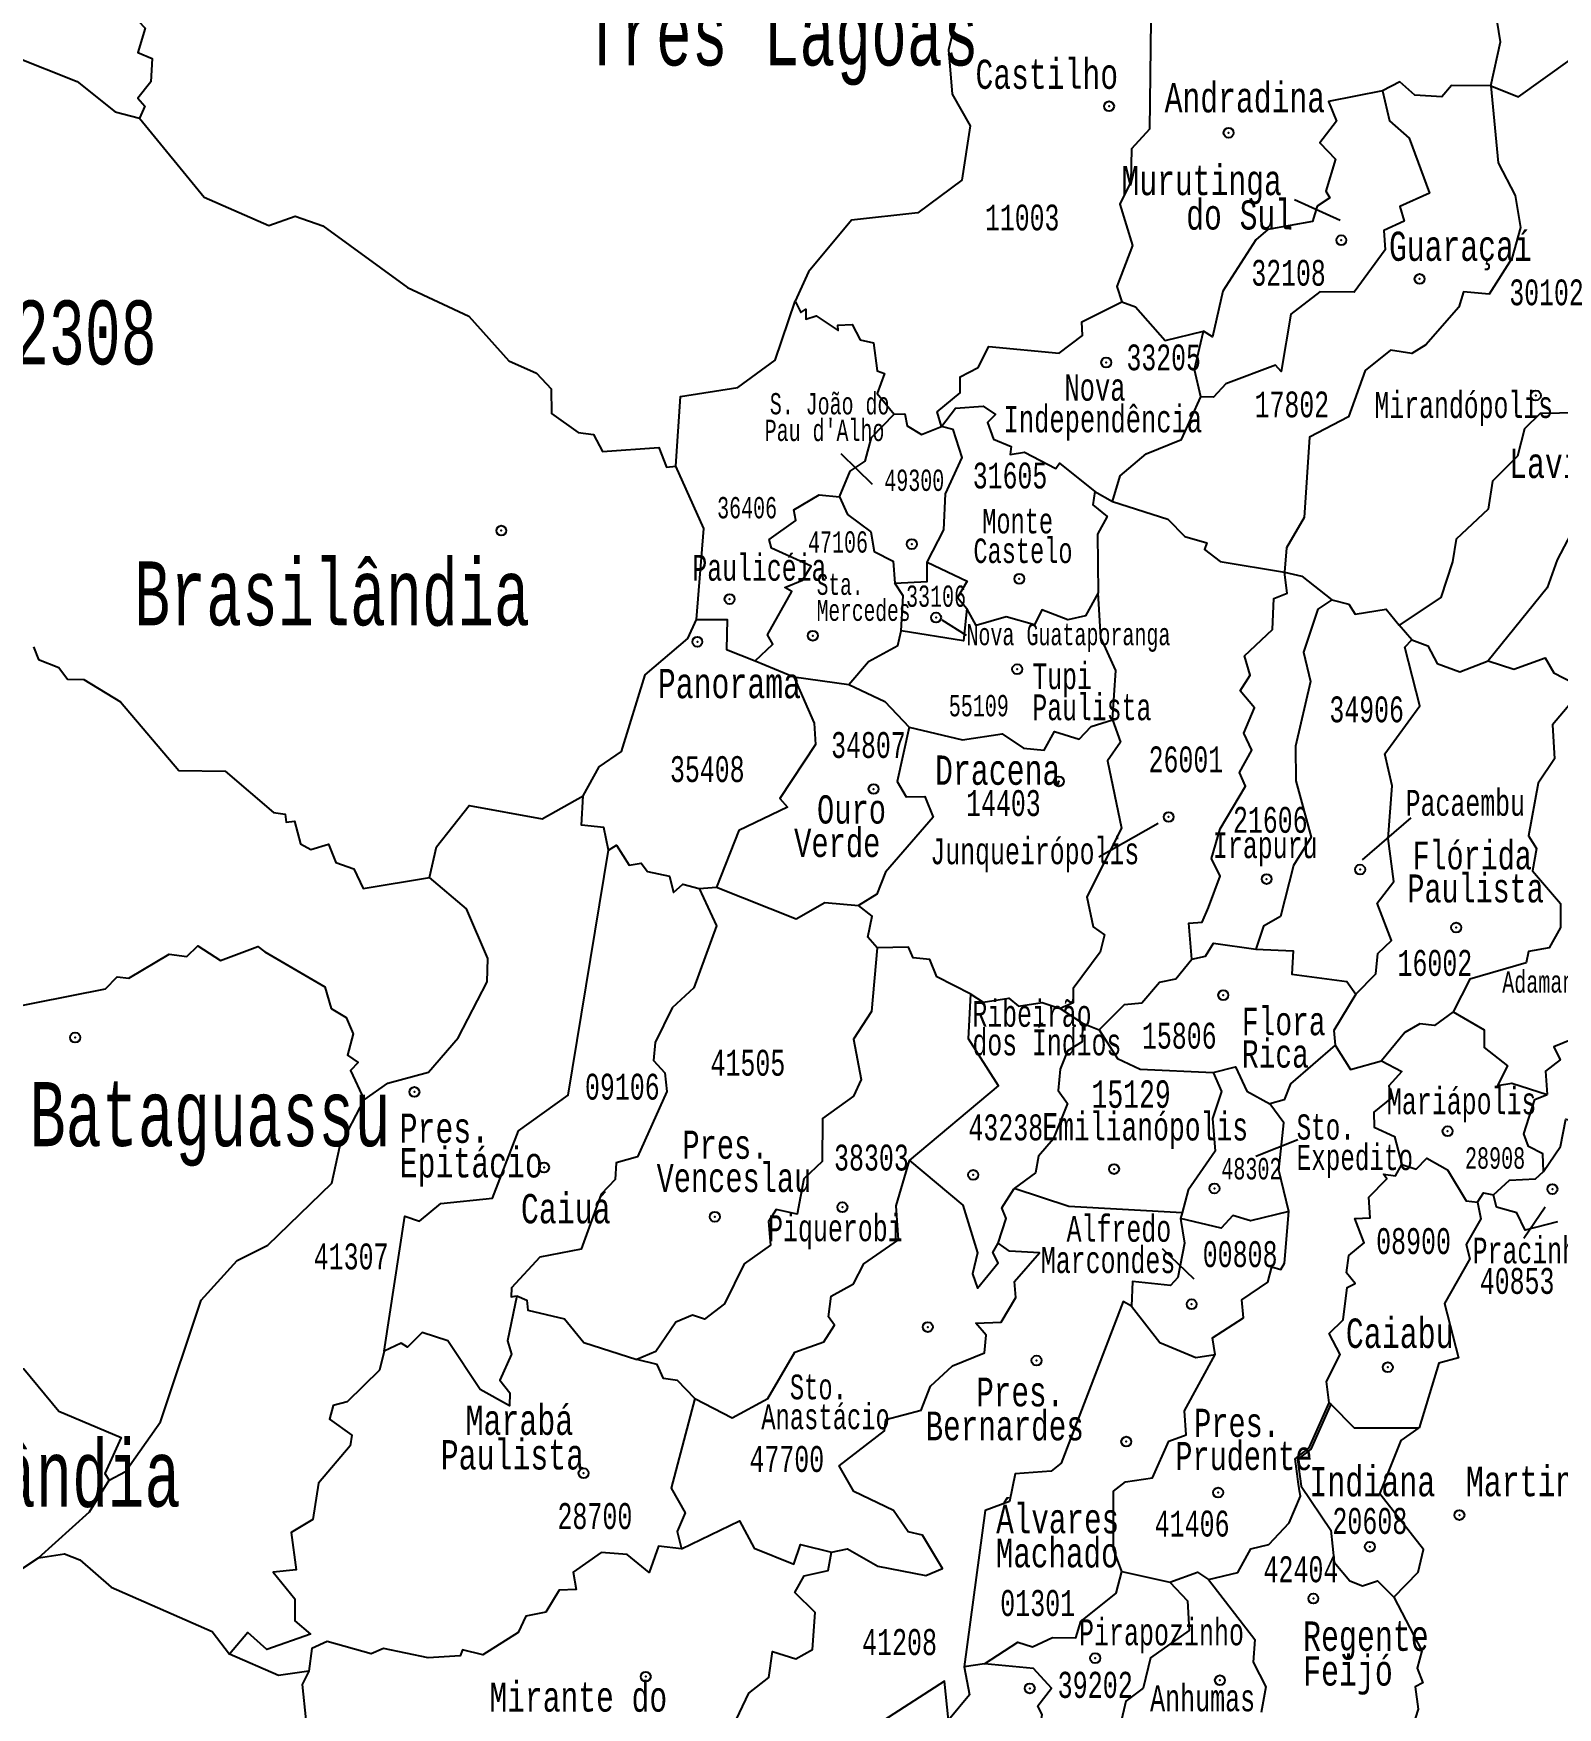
# Model space of a CAD drawing. Header units: millimetres. Extents: x 9851 to 10267, y 23387 to 23778.
# Drawn here: x 10066.15 to 10079.93, y 23501.6 to 23516.73 of the extents above; entities that cross this region are included whole.
import ezdxf
from ezdxf.enums import TextEntityAlignment as Align

# ---------------------------------------------------------------- set-up
doc = ezdxf.new("R2010")
doc.units = ezdxf.units.MM
doc.layers.add('3', color=7, linetype='Continuous')
doc.styles.add('MONOTXT', font='MONOTXT', dxfattribs={"height": 0.2})

# ---------------------------------------------------------------- blocks, each defined once
blk = doc.blocks.new('SEDE')
at = {"layer": '3', "color": 7, "linetype": 'Continuous'}
blk.add_circle((0, 0), 0.00451, dxfattribs=at)

msp = doc.modelspace()

# ---------------------------------------------------------------- linework, layer by layer
at = {"color": 7, "linetype": 'Continuous'}
for p, q in [((10077.554, 23515.23), (10077.967, 23515.042)), ((10073.453, 23512.932), (10073.737, 23512.656)), ((10075.75, 23512.589), (10075.907, 23512.499)), ((10074.588, 23511.288), (10074.367, 23511.424)), ((10078.615, 23511.249), (10078.501, 23511.38)), ((10072.677, 23511.059), (10073.027, 23510.914)), ((10073.027, 23510.914), (10073.525, 23510.845)), ((10078.604, 23509.638), (10078.165, 23509.259)), ((10075.785, 23509.285), (10076.32, 23509.59)), ((10072.172, 23509.001), (10072.329, 23509.011)), ((10075.435, 23507.916), (10075.636, 23507.781)), ((10075.636, 23507.781), (10075.789, 23507.722)), ((10077.583, 23506.727), (10077.205, 23506.577)), ((10076.537, 23506.067), (10076.524, 23506.015)), ((10079.821, 23506.118), (10079.628, 23505.834)), ((10076.646, 23505.468), (10076.36, 23505.743)), ((10077.868, 23504.35), (10077.882, 23504.337)), ((10075.993, 23502.824), (10076.427, 23502.728)), ((10074.752, 23501.99), (10074.566, 23501.962))]:
    msp.add_line(p, q, dxfattribs=at)
for points in [[(10062.577, 23519.377), (10062.668, 23519.404), (10062.825, 23519.239), (10063.172, 23519.055), (10063.428, 23518.708), (10063.417, 23518.621), (10063.581, 23518.578), (10063.672, 23518.41), (10063.883, 23518.333), (10064.095, 23518.056), (10064.748, 23517.655), (10064.738, 23517.568), (10065.391, 23516.898), (10065.67, 23516.807), (10065.972, 23516.525), (10066.548, 23516.295), (10066.891, 23516.021), (10067.113, 23515.965)], [(10066.114, 23518.726), (10066.333, 23518.108), (10066.488, 23517.947), (10066.674, 23517.459), (10066.651, 23517.341), (10066.923, 23517.201), (10067.011, 23517.014), (10066.975, 23516.974), (10067.162, 23516.777), (10067.097, 23516.556), (10067.225, 23516.504), (10067.213, 23516.291), (10067.096, 23516.144), (10067.16, 23516.073), (10067.113, 23515.965)], [(10074.982, 23518.545), (10074.718, 23518.168), (10074.414, 23517.309), (10074.533, 23517.028), (10074.427, 23516.581), (10074.46, 23516.182), (10074.622, 23515.896), (10074.547, 23515.402), (10074.149, 23515.107), (10073.55, 23515.041), (10073.16, 23514.575), (10073.038, 23514.309)], [(10079.329, 23516.255), (10079.415, 23516.653), (10079.338, 23517.143), (10079.24, 23517.193), (10079.082, 23517.57), (10078.887, 23517.725), (10078.773, 23517.926), (10078.762, 23518.259), (10078.406, 23518.313), (10077.597, 23518.036)], [(10076.57, 23517.966), (10076.52, 23517.666), (10076.37, 23517.492), (10076.334, 23517.205), (10076.257, 23517.101), (10076.243, 23515.864), (10076.081, 23515.686), (10076.074, 23515.387), (10075.975, 23515.186), (10076.089, 23514.812), (10075.946, 23514.442), (10075.992, 23514.302)], [(10079.329, 23516.255), (10079.58, 23516.158), (10080.045, 23516.491), (10081.433, 23515.803), (10081.64, 23515.829), (10081.76, 23515.703)], [(10079.329, 23516.255), (10078.972, 23516.26), (10078.885, 23516.157), (10078.643, 23516.171), (10078.506, 23516.293), (10078.348, 23516.211)], [(10078.348, 23516.211), (10078.413, 23515.941), (10078.59, 23515.784), (10078.775, 23515.286), (10078.505, 23515.165), (10078.546, 23515.033), (10078.361, 23514.949), (10078.373, 23514.774), (10078.093, 23514.39), (10077.783, 23514.395), (10077.522, 23514.192), (10077.434, 23513.673), (10077.382, 23513.73), (10076.934, 23513.562), (10076.822, 23513.441), (10076.708, 23513.443)], [(10078.348, 23516.211), (10077.86, 23516.114), (10077.932, 23515.938), (10077.783, 23515.741), (10077.925, 23515.594), (10077.836, 23515.304), (10077.874, 23515.244), (10077.758, 23515.167), (10077.716, 23515.031), (10077.313, 23514.958), (10077.203, 23514.865), (10076.907, 23514.4), (10076.813, 23513.986), (10076.73, 23514.038)], [(10079.329, 23516.255), (10079.394, 23515.56), (10079.55, 23515.266), (10079.596, 23514.974), (10079.519, 23514.696), (10079.315, 23514.372), (10079.081, 23514.394), (10079.04, 23514.255), (10078.74, 23513.914), (10078.615, 23513.837), (10078.422, 23513.866), (10078.192, 23513.684), (10078.042, 23513.265), (10077.69, 23513.081), (10077.642, 23512.355), (10077.482, 23512.079), (10077.464, 23511.86)], [(10067.113, 23515.965), (10067.695, 23515.251), (10068.28, 23514.992), (10068.519, 23515.079), (10068.77, 23514.989), (10069.534, 23514.432), (10070.09, 23514.173), (10070.45, 23513.77), (10070.701, 23513.659), (10070.833, 23513.517), (10070.837, 23513.295), (10071.078, 23513.121), (10071.215, 23513.105), (10071.299, 23512.951), (10071.808, 23512.987), (10071.875, 23512.81), (10071.96, 23512.818)], [(10081.76, 23515.703), (10081.252, 23515.037), (10080.648, 23514.603), (10080.548, 23514.407), (10080.301, 23514.215), (10080.219, 23514.09), (10080.324, 23513.807), (10080.217, 23513.363), (10080.125, 23513.301), (10079.776, 23513.293), (10079.633, 23513.156), (10079.569, 23512.908), (10079.344, 23512.682), (10079.306, 23512.43), (10079.014, 23512.157), (10078.982, 23511.954), (10078.877, 23511.631), (10078.501, 23511.38)], [(10082.239, 23515.448), (10081.985, 23515.323), (10082.005, 23515.036), (10081.905, 23514.806), (10081.785, 23514.71), (10081.784, 23514.549), (10081.559, 23514.254), (10081.56, 23513.911), (10081.375, 23513.522), (10081.233, 23513.469), (10081.29, 23513.333), (10081.26, 23513.1), (10080.952, 23512.858), (10080.709, 23512.877), (10080.357, 23512.556), (10080.21, 23512.505), (10079.929, 23511.972), (10079.838, 23511.718), (10079.305, 23511.059)], [(10071.96, 23512.818), (10072.003, 23513.449), (10072.521, 23513.528), (10072.86, 23513.776), (10073.038, 23514.309)], [(10073.038, 23514.309), (10073.091, 23514.206), (10073.137, 23514.236), (10073.137, 23514.148), (10073.228, 23514.178), (10073.429, 23514.044), (10073.426, 23514.093), (10073.554, 23514.097), (10073.627, 23513.959), (10073.747, 23513.932), (10073.78, 23513.681), (10073.848, 23513.654), (10073.782, 23513.476), (10073.933, 23513.289)], [(10074.361, 23513.175), (10074.323, 23513.308), (10074.53, 23513.482), (10074.532, 23513.625), (10074.693, 23513.709), (10074.79, 23513.9), (10075.425, 23513.839), (10075.638, 23513.999), (10075.63, 23514.123), (10075.992, 23514.302)], [(10075.992, 23514.302), (10076.115, 23514.257), (10076.385, 23513.953), (10076.73, 23514.038)], [(10076.708, 23513.443), (10076.65, 23513.691), (10076.73, 23514.038)], [(10075.907, 23512.499), (10075.979, 23512.73), (10076.213, 23512.93), (10076.532, 23513.059), (10076.708, 23513.443)], [(10073.44, 23512.54), (10073.538, 23512.773), (10073.673, 23512.864), (10073.729, 23513.076), (10073.933, 23513.289)], [(10073.933, 23513.289), (10074.032, 23513.291), (10074.051, 23513.183), (10074.181, 23513.104), (10074.361, 23513.175)], [(10074.361, 23513.175), (10074.488, 23513.343), (10074.739, 23513.359), (10074.851, 23513.284), (10074.777, 23513.212), (10074.833, 23513.063), (10074.992, 23512.995), (10074.984, 23512.924), (10075.112, 23512.945), (10075.397, 23512.797), (10075.428, 23512.846), (10075.75, 23512.589)], [(10074.233, 23511.951), (10074.384, 23512.242), (10074.4, 23512.568), (10074.55, 23512.897), (10074.468, 23513.15), (10074.361, 23513.175)], [(10072.146, 23511.43), (10072.214, 23512.253), (10071.96, 23512.818)], [(10072.677, 23511.059), (10072.837, 23511.209), (10072.789, 23511.293), (10073.008, 23511.686), (10072.947, 23511.721), (10073.105, 23511.787), (10073.184, 23511.915), (10072.825, 23512.075), (10072.805, 23512.155), (10073.045, 23512.326), (10073.027, 23512.423), (10073.257, 23512.558), (10073.44, 23512.54)], [(10073.44, 23512.54), (10073.512, 23512.38), (10073.722, 23512.224), (10073.755, 23512.045), (10073.925, 23511.96), (10073.94, 23511.76)], [(10075.75, 23512.589), (10075.73, 23512.467), (10075.861, 23512.363), (10075.774, 23512.203), (10075.78, 23511.673)], [(10075.907, 23512.499), (10076.409, 23512.338), (10076.561, 23512.181), (10076.761, 23512.125), (10076.739, 23512.065), (10076.883, 23511.955), (10077.464, 23511.86)], [(10073.94, 23511.76), (10074.233, 23511.775), (10074.233, 23511.951)], [(10074.233, 23511.951), (10074.593, 23511.779), (10074.507, 23511.629), (10074.592, 23511.532)], [(10073.997, 23511.329), (10074.017, 23511.646), (10073.94, 23511.76)], [(10076.625, 23508.362), (10076.597, 23508.685), (10076.718, 23508.696), (10076.775, 23508.827), (10076.883, 23509.111), (10076.802, 23509.272), (10076.881, 23509.539), (10077.112, 23509.924), (10077.057, 23510.047), (10077.167, 23510.25), (10077.096, 23510.404), (10077.191, 23510.632), (10077.062, 23510.786), (10077.154, 23510.929), (10077.101, 23511.102), (10077.355, 23511.34), (10077.366, 23511.621), (10077.488, 23511.669), (10077.464, 23511.86)], [(10077.464, 23511.86), (10077.62, 23511.824), (10077.891, 23511.609)], [(10075.78, 23511.673), (10075.663, 23511.464), (10075.503, 23511.429), (10075.27, 23511.52), (10075.204, 23511.384), (10074.948, 23511.455), (10074.675, 23511.377), (10074.592, 23511.532)], [(10075.907, 23510.523), (10075.937, 23510.97), (10075.804, 23511.269), (10075.78, 23511.673)], [(10077.891, 23511.609), (10077.766, 23511.525), (10077.635, 23511.137), (10077.697, 23510.871), (10077.563, 23510.286), (10077.566, 23509.972), (10077.703, 23509.465), (10077.544, 23509.207), (10077.426, 23508.746), (10077.273, 23508.659), (10077.204, 23508.452)], [(10077.891, 23511.609), (10078.045, 23511.57), (10078.101, 23511.481), (10078.382, 23511.524), (10078.501, 23511.38)], [(10074.592, 23511.532), (10074.562, 23511.239), (10073.997, 23511.329)], [(10071.122, 23509.836), (10071.266, 23510.099), (10071.47, 23510.239), (10071.682, 23510.932), (10072.069, 23511.261), (10072.146, 23511.43)], [(10072.146, 23511.43), (10072.426, 23511.431), (10072.42, 23511.16), (10072.677, 23511.059)], [(10073.525, 23510.845), (10073.702, 23511.052), (10073.967, 23511.196), (10073.997, 23511.329)], [(10066.153, 23511.183), (10066.2, 23511.069), (10066.382, 23510.999), (10066.462, 23510.891), (10066.61, 23510.89), (10066.94, 23510.688), (10067.466, 23510.065), (10067.887, 23510.059), (10068.324, 23509.686), (10068.43, 23509.673), (10068.438, 23509.6), (10068.514, 23509.608), (10068.566, 23509.404), (10068.662, 23509.351), (10068.822, 23509.4), (10068.887, 23509.235), (10069.05, 23509.177), (10069.135, 23508.999), (10069.735, 23509.099)], [(10078.107, 23508.045), (10078.288, 23508.229), (10078.307, 23508.413), (10078.432, 23508.529), (10078.3, 23508.866), (10078.453, 23509.063), (10078.399, 23509.453), (10078.437, 23509.929), (10078.37, 23510.218), (10078.686, 23510.651), (10078.552, 23511.18), (10078.615, 23511.249)], [(10078.615, 23511.249), (10078.76, 23511.192), (10078.844, 23511.034), (10079.048, 23510.958), (10079.305, 23511.059)], [(10079.305, 23511.059), (10079.537, 23510.981), (10079.82, 23511.086), (10079.899, 23510.949), (10080.165, 23510.811)], [(10073.027, 23510.914), (10073.212, 23510.494), (10073.222, 23510.301), (10072.9, 23509.814), (10072.97, 23509.734), (10072.529, 23509.525), (10072.329, 23509.011)], [(10073.525, 23510.845), (10073.851, 23510.691), (10074.07, 23510.458)], [(10080.165, 23510.811), (10079.885, 23510.478), (10079.905, 23510.172), (10079.757, 23509.953), (10079.67, 23509.475), (10079.741, 23509.361), (10079.706, 23509.16), (10079.959, 23508.864), (10079.958, 23508.647), (10079.855, 23508.464), (10079.67, 23508.429), (10079.649, 23508.326), (10079.139, 23508.179), (10078.988, 23507.884)], [(10074.07, 23510.458), (10073.962, 23509.967), (10074.043, 23509.828), (10074.213, 23509.832), (10074.286, 23509.645), (10073.855, 23509.148), (10073.778, 23508.947), (10073.613, 23508.846)], [(10074.07, 23510.458), (10074.552, 23510.343), (10074.912, 23510.397), (10075.105, 23510.268), (10075.29, 23510.251), (10075.384, 23510.42), (10075.607, 23510.351), (10075.715, 23510.464), (10075.907, 23510.523)], [(10075.907, 23510.523), (10075.982, 23510.323), (10075.864, 23510.155), (10075.99, 23509.546), (10075.675, 23508.924), (10075.735, 23508.654), (10075.836, 23508.581), (10075.798, 23508.424), (10075.554, 23508.095), (10075.554, 23507.966), (10075.435, 23507.916)], [(10080.83, 23510.425), (10081.038, 23510.165), (10081.098, 23509.962), (10081.098, 23509.401), (10081.004, 23509.302), (10081.037, 23509.108), (10080.97, 23508.888), (10080.716, 23508.685), (10080.624, 23508.443), (10080.396, 23508.26), (10080.371, 23507.762), (10079.897, 23507.568), (10079.954, 23507.45), (10079.823, 23507.347), (10079.839, 23507.138)], [(10069.735, 23509.099), (10069.797, 23509.376), (10070.092, 23509.751), (10070.753, 23509.63), (10071.122, 23509.836)], [(10071.353, 23509.346), (10071.309, 23509.551), (10071.107, 23509.573), (10071.122, 23509.836)], [(10069.325, 23504.818), (10069.511, 23506.036), (10069.642, 23505.991), (10069.835, 23506.151), (10070.303, 23506.201), (10070.537, 23506.809), (10070.987, 23507.132), (10071.353, 23509.346)], [(10071.353, 23509.346), (10071.423, 23509.39), (10071.538, 23509.209), (10071.647, 23509.23), (10071.705, 23509.154), (10071.902, 23509.111), (10071.939, 23508.962), (10072.025, 23509.038), (10072.172, 23509.001)], [(10069.144, 23507.089), (10069.357, 23507.24), (10069.725, 23507.339), (10069.993, 23507.649), (10070.256, 23508.156), (10070.262, 23508.366), (10070.068, 23508.816), (10069.735, 23509.099)], [(10072.172, 23509.001), (10072.327, 23508.663), (10072.123, 23508.1), (10071.927, 23507.921), (10071.774, 23507.608), (10071.758, 23507.445), (10071.86, 23507.333), (10071.879, 23507.164), (10071.613, 23506.575), (10071.42, 23506.518), (10071.412, 23506.37), (10071.287, 23506.236), (10071.106, 23505.739), (10070.73, 23505.666), (10070.476, 23505.389), (10070.472, 23505.307), (10070.524, 23505.316)], [(10072.329, 23509.011), (10073.048, 23508.726), (10073.308, 23508.874), (10073.613, 23508.846)], [(10073.782, 23508.462), (10073.697, 23508.56), (10073.736, 23508.749), (10073.613, 23508.846)], [(10065.842, 23507.903), (10066.803, 23508.092), (10066.91, 23508.2), (10067.015, 23508.189), (10067.381, 23508.407), (10067.54, 23508.386), (10067.638, 23508.481), (10067.845, 23508.349), (10068.181, 23508.474), (10068.246, 23508.426), (10068.788, 23508.112), (10068.846, 23507.916), (10068.979, 23507.832), (10069.043, 23507.685), (10068.993, 23507.492), (10069.09, 23507.425), (10069.02, 23507.355), (10069.144, 23507.089)], [(10073.782, 23508.462), (10073.731, 23507.888), (10073.567, 23507.637), (10073.637, 23507.272), (10073.567, 23507.123), (10073.287, 23506.92), (10073.284, 23506.531), (10073.118, 23506.376), (10073.057, 23506.054), (10072.868, 23506.096), (10072.797, 23505.989), (10072.815, 23505.776), (10072.578, 23505.607), (10072.402, 23505.245), (10072.221, 23505.105), (10072.111, 23505.141), (10071.961, 23505.08), (10071.78, 23504.814), (10071.608, 23504.74)], [(10074.627, 23508.044), (10074.321, 23508.202), (10074.257, 23508.357), (10074.105, 23508.373), (10074.065, 23508.47), (10073.782, 23508.462)], [(10076.625, 23508.362), (10076.749, 23508.387), (10076.82, 23508.504), (10077.204, 23508.452)], [(10077.204, 23508.452), (10077.542, 23508.436), (10077.53, 23508.224), (10078.028, 23508.159), (10078.107, 23508.045)], [(10075.789, 23507.722), (10076.017, 23507.952), (10076.172, 23507.967), (10076.332, 23508.153), (10076.482, 23508.184), (10076.625, 23508.362)], [(10074.073, 23506.539), (10074.878, 23507.214), (10074.607, 23507.64), (10074.627, 23508.044)], [(10074.627, 23508.044), (10074.738, 23507.973), (10074.97, 23508.008), (10075.059, 23507.936), (10075.273, 23507.97), (10075.435, 23507.916)], [(10078.107, 23508.045), (10077.908, 23507.716), (10077.922, 23507.582)], [(10078.988, 23507.884), (10078.82, 23507.761), (10078.687, 23507.776), (10078.552, 23507.698), (10078.341, 23507.441)], [(10078.988, 23507.884), (10079.268, 23507.721), (10079.268, 23507.561), (10079.48, 23507.396), (10079.388, 23507.218), (10079.519, 23507.24), (10079.839, 23507.138)], [(10075.636, 23507.781), (10075.634, 23507.612), (10075.502, 23507.533), (10075.436, 23507.367), (10075.417, 23507.172), (10075.502, 23507.057), (10075.371, 23506.733), (10075.238, 23506.581), (10075.211, 23506.429), (10075.019, 23506.287)], [(10075.789, 23507.722), (10075.955, 23507.462), (10076.157, 23507.365), (10076.817, 23507.336)], [(10077.922, 23507.582), (10077.518, 23507.234), (10077.461, 23507.089), (10077.332, 23507.052)], [(10077.922, 23507.582), (10078.06, 23507.364), (10078.341, 23507.441)], [(10076.817, 23507.336), (10077.019, 23507.386), (10077.123, 23507.166), (10077.332, 23507.052)], [(10078.341, 23507.441), (10078.523, 23507.346), (10078.408, 23507.215), (10078.43, 23507.107), (10078.271, 23506.976), (10078.274, 23506.842), (10078.458, 23506.758), (10078.523, 23506.503)], [(10076.817, 23507.336), (10076.894, 23507.164), (10076.813, 23506.921), (10076.837, 23506.626), (10076.591, 23506.273), (10076.537, 23506.067)], [(10066.838, 23503.65), (10066.985, 23503.73), (10067.303, 23504.177), (10067.669, 23505.278), (10067.995, 23505.636), (10068.273, 23505.774), (10068.852, 23506.336), (10068.922, 23506.667), (10069.144, 23507.089)], [(10077.503, 23506.079), (10077.412, 23506.454), (10077.458, 23506.882), (10077.332, 23507.052)], [(10079.804, 23506.442), (10079.8, 23506.602), (10079.668, 23506.668), (10079.628, 23506.783), (10079.727, 23507.092), (10079.839, 23507.138)], [(10079.804, 23506.442), (10079.957, 23506.667), (10080.006, 23506.915), (10080.673, 23506.764)], [(10059.996, 23506.427), (10060.453, 23506.243), (10061.212, 23506.181), (10062.039, 23505.992), (10064.437, 23506.477), (10064.677, 23505.629), (10065.287, 23505.13), (10065.427, 23505.094), (10065.761, 23504.735), (10066.065, 23504.658), (10066.383, 23504.275), (10066.945, 23504.036), (10066.797, 23503.71), (10066.838, 23503.65)], [(10072.133, 23504.389), (10072.469, 23504.213), (10072.793, 23504.389), (10073.036, 23504.807), (10073.299, 23504.9), (10073.395, 23505.053), (10073.34, 23505.128), (10073.365, 23505.314), (10073.566, 23505.424), (10073.66, 23505.607), (10073.975, 23505.823), (10073.953, 23506.13), (10074.073, 23506.539)], [(10074.073, 23506.539), (10074.555, 23506.137), (10074.687, 23505.705), (10074.643, 23505.517), (10074.688, 23505.385), (10074.875, 23505.616), (10074.825, 23505.709), (10074.875, 23505.792)], [(10077.868, 23504.35), (10077.844, 23504.543), (10077.968, 23504.786), (10077.868, 23504.976), (10077.993, 23505.101), (10078.031, 23505.392), (10078.103, 23505.427), (10078.023, 23505.524), (10078.044, 23505.682), (10078.185, 23505.797), (10078.099, 23506.015), (10078.238, 23506.021), (10078.225, 23506.21), (10078.388, 23506.374), (10078.357, 23506.417), (10078.466, 23506.403), (10078.523, 23506.503)], [(10078.523, 23506.503), (10078.655, 23506.463), (10078.75, 23506.563), (10078.938, 23506.456), (10079.105, 23506.177), (10079.208, 23506.163)], [(10079.352, 23506.23), (10079.498, 23506.363), (10079.732, 23506.374), (10079.804, 23506.442)], [(10074.875, 23505.792), (10074.947, 23506.015), (10074.908, 23506.114), (10075.019, 23506.287)], [(10076.537, 23506.067), (10075.515, 23506.126), (10075.019, 23506.287)], [(10079.208, 23506.163), (10079.239, 23506.012), (10079.106, 23505.781), (10079.14, 23505.65), (10078.911, 23505.247), (10079.037, 23504.757), (10078.859, 23504.709), (10078.68, 23504.123)], [(10079.208, 23506.163), (10079.262, 23506.248), (10079.352, 23506.23)], [(10079.932, 23505.985), (10079.638, 23505.912), (10079.564, 23506.067), (10079.379, 23506.119), (10079.352, 23506.23)], [(10076.524, 23506.015), (10076.56, 23505.792), (10076.5, 23505.484), (10076.434, 23505.41), (10076.088, 23505.448), (10076.081, 23505.225)], [(10077.503, 23506.079), (10077.157, 23505.995), (10076.995, 23506.043), (10076.89, 23505.928), (10076.524, 23506.015)], [(10076.835, 23504.788), (10076.811, 23504.937), (10077.094, 23505.119), (10077.078, 23505.282), (10077.314, 23505.441), (10077.349, 23505.58), (10077.429, 23505.555), (10077.463, 23505.611), (10077.503, 23506.079)], [(10073.369, 23503.001), (10073.514, 23503.031), (10073.787, 23502.874), (10074.221, 23502.789), (10074.371, 23502.851), (10074.19, 23503.153), (10074.062, 23503.184), (10073.929, 23503.377), (10073.569, 23503.548), (10073.438, 23503.78), (10073.846, 23504.096), (10073.86, 23504.198), (10074.18, 23504.282), (10074.263, 23504.501), (10074.461, 23504.683), (10074.751, 23504.803), (10074.765, 23504.961), (10074.673, 23505.069), (10074.903, 23505.079), (10075.034, 23505.301), (10075.023, 23505.448), (10075.247, 23505.705), (10074.978, 23505.722), (10074.875, 23505.792)], [(10070.524, 23505.316), (10070.44, 23504.91), (10070.476, 23504.791), (10070.369, 23504.554), (10070.46, 23504.44), (10070.458, 23504.321), (10070.191, 23504.469), (10069.9, 23504.911), (10069.668, 23504.984), (10069.535, 23504.853), (10069.477, 23504.89), (10069.325, 23504.818)], [(10070.524, 23505.316), (10070.615, 23505.277), (10070.624, 23505.186), (10070.954, 23505.11), (10071.128, 23504.896), (10071.608, 23504.74)], [(10076.081, 23505.225), (10076.005, 23505.267), (10075.443, 23503.805), (10075.353, 23503.733), (10075.029, 23503.708), (10074.978, 23503.457), (10074.757, 23503.376), (10074.566, 23501.962)], [(10076.081, 23505.225), (10076.337, 23504.895), (10076.663, 23504.758), (10076.835, 23504.788)], [(10069.325, 23504.818), (10069.282, 23504.644), (10068.989, 23504.36), (10068.864, 23504.324), (10068.829, 23504.202), (10069.032, 23504.057), (10069.016, 23503.96), (10068.731, 23503.622), (10068.679, 23503.294), (10068.484, 23503.177), (10068.528, 23502.841), (10068.32, 23502.818), (10068.515, 23502.578), (10068.516, 23502.378), (10068.659, 23502.257), (10068.264, 23502.121), (10068.09, 23502.272), (10067.925, 23502.077)], [(10075.993, 23502.824), (10075.917, 23503.027), (10075.918, 23503.55), (10076.026, 23503.635), (10076.27, 23503.673), (10076.419, 23504.004), (10076.574, 23504.06), (10076.558, 23504.278), (10076.835, 23504.788)], [(10072.133, 23504.389), (10071.975, 23504.552), (10071.849, 23504.57), (10071.791, 23504.697), (10071.608, 23504.74)], [(10072.133, 23504.389), (10071.917, 23503.578), (10072.044, 23503.355), (10071.974, 23503.186), (10072.013, 23503.029)], [(10076.775, 23502.752), (10077.04, 23502.816), (10077.159, 23503.031), (10077.322, 23503.069), (10077.504, 23503.266), (10077.609, 23503.507), (10077.599, 23503.554), (10077.588, 23503.634), (10077.578, 23503.708), (10077.561, 23503.843), (10077.687, 23503.942), (10077.868, 23504.35)], [(10077.882, 23504.337), (10077.702, 23503.931), (10077.581, 23503.837), (10077.615, 23503.595), (10077.881, 23503.199), (10077.912, 23502.91), (10078.055, 23502.74), (10078.169, 23502.694), (10078.303, 23502.741), (10078.452, 23502.594)], [(10077.882, 23504.337), (10078.093, 23504.123), (10078.68, 23504.123)], [(10078.452, 23502.594), (10078.672, 23502.82), (10078.721, 23503.024), (10078.325, 23503.527), (10078.518, 23504.01), (10078.68, 23504.123)], [(10066.199, 23502.947), (10066.66, 23503.364), (10066.838, 23503.65)], [(10072.013, 23503.029), (10072.536, 23503.282), (10072.668, 23503.036), (10073.027, 23502.891), (10073.088, 23503.07), (10073.369, 23503.001)], [(10066.199, 23502.947), (10066.434, 23502.985), (10066.571, 23502.929), (10066.857, 23502.684), (10067.77, 23502.281), (10067.925, 23502.077)], [(10072.013, 23503.029), (10071.803, 23503.054), (10071.721, 23502.816), (10071.521, 23502.977), (10071.285, 23502.996), (10071.032, 23502.82), (10071.059, 23502.663), (10070.906, 23502.655), (10070.785, 23502.457), (10070.606, 23502.42), (10070.534, 23502.272), (10070.217, 23502.071), (10070.033, 23502.118), (10070.012, 23502.063), (10069.721, 23502.045), (10069.317, 23502.128), (10069.206, 23502.081), (10068.807, 23502.193), (10068.67, 23502.128), (10068.644, 23501.925)], [(10072.396, 23501.249), (10072.622, 23501.726), (10072.8, 23501.866), (10072.835, 23502.101), (10073.044, 23502.034), (10073.195, 23502.119), (10073.22, 23502.455), (10073.036, 23502.634), (10073.121, 23502.785), (10073.338, 23502.834), (10073.369, 23503.001)], [(10064.188, 23501.759), (10064.965, 23502.277), (10065.88, 23502.625), (10065.957, 23502.788), (10066.199, 23502.947)], [(10074.752, 23501.99), (10075.053, 23502.186), (10075.184, 23502.145), (10075.365, 23502.229), (10075.576, 23502.226), (10075.622, 23502.373), (10075.942, 23502.63), (10075.993, 23502.824)], [(10076.427, 23502.728), (10076.678, 23502.818), (10076.775, 23502.752)], [(10076.427, 23502.728), (10076.586, 23502.561), (10076.602, 23502.29), (10076.251, 23502.044), (10076.186, 23501.769), (10076.029, 23501.651), (10075.931, 23501.238), (10075.83, 23501.177)], [(10076.775, 23502.752), (10077.195, 23502.21), (10077.181, 23502.004), (10077.294, 23501.782), (10077.252, 23501.549)], [(10078.452, 23502.594), (10078.706, 23502.107), (10078.662, 23501.95), (10078.713, 23501.818), (10078.645, 23501.783), (10078.672, 23501.581), (10078.566, 23501.252)], [(10068.644, 23501.925), (10068.367, 23501.885), (10067.925, 23502.077)], [(10068.644, 23501.925), (10068.583, 23501.803), (10068.617, 23501.483), (10068.437, 23501.412), (10068.52, 23500.878), (10068.69, 23500.629), (10068.951, 23499.982), (10069.402, 23499.529)], [(10074.566, 23501.962), (10074.615, 23501.709), (10074.427, 23501.48), (10074.389, 23501.832), (10073.837, 23501.478), (10073.88, 23501.381), (10073.636, 23501.294)], [(10075.05, 23500.812), (10075.168, 23500.899), (10075.272, 23501.529), (10075.234, 23501.61), (10075.358, 23501.771), (10075.195, 23501.948), (10074.752, 23501.99)]]:
    msp.add_lwpolyline(points, dxfattribs=at)
for p in [(10075.877, 23516.071), (10076.958, 23515.832), (10077.977, 23514.86), (10078.685, 23514.51), (10075.852, 23513.755), (10079.735, 23513.457), (10070.383, 23512.235), (10074.094, 23512.113), (10075.066, 23511.799), (10072.447, 23511.616), (10074.313, 23511.449), (10073.199, 23511.285), (10072.155, 23511.23), (10075.047, 23510.982), (10075.424, 23509.968), (10073.749, 23509.899), (10076.416, 23509.646), (10078.147, 23509.171), (10077.302, 23509.085), (10079.016, 23508.646), (10076.91, 23508.035), (10066.53, 23507.652), (10069.597, 23507.16), (10078.938, 23506.805), (10070.769, 23506.477), (10075.922, 23506.463), (10074.649, 23506.41), (10076.83, 23506.288), (10079.885, 23506.282), (10072.313, 23506.032), (10073.466, 23506.118), (10076.624, 23505.241), (10074.238, 23505.035), (10075.222, 23504.732), (10078.397, 23504.671), (10076.033, 23503.999), (10071.127, 23503.713), (10076.863, 23503.538), (10079.044, 23503.335), (10078.235, 23503.049), (10077.724, 23502.58), (10075.752, 23502.041), (10071.688, 23501.874), (10075.16, 23501.768), (10076.88, 23501.841)]:
    msp.add_point(p, dxfattribs=at)

# ---------------------------------------------------------------- block references
for p, xscale, yscale, zscale, rotation in [((10075.877, 23516.071), 9.999987301881374, 9.999987301881374, 10, 359.0960269657903), ((10076.958, 23515.832), 10, 10, 10, 359.1285815352173), ((10077.977, 23514.86), 9.999986464005989, 9.999986464005989, 10, 359.1485936599211), ((10078.685, 23514.51), 9.999985120564604, 9.999985120564604, 10, 359.1672719208439), ((10075.852, 23513.755), 10, 10, 10, 359.0597376050915), ((10079.735, 23513.457), 9.999982195264005, 9.999982195264005, 10, 359.1870172978569), ((10070.383, 23512.235), 10.00002124184699, 10.00002124184699, 10, 358.8473283159298), ((10074.094, 23512.113), 10.00002060075741, 10.00002060075741, 10, 358.9738163076661), ((10075.066, 23511.799), 9.999979166095411, 9.999979166095411, 10, 359.0023646727262), ((10072.447, 23511.616), 10, 10, 10, 358.9089692339589), ((10074.313, 23511.449), 9.999983228839232, 9.999983228839232, 10, 358.9708771432539), ((10073.199, 23511.285), 10.00002148221492, 10.00002148221492, 10, 358.9297863452092), ((10072.155, 23511.23), 10, 10, 10, 358.8924252694119), ((10075.047, 23510.982), 10.00002079732353, 10.00002079732353, 10, 358.98875972292), ((10073.749, 23509.899), 9.999985376762826, 9.999985376762826, 10, 358.9265802591236), ((10075.424, 23509.968), 9.999983291614852, 9.999983291614852, 10, 358.9858206144924), ((10076.416, 23509.646), 9.999987058151586, 9.999987058151586, 10, 359.0151740199363), ((10078.147, 23509.171), 10.0000198335749, 10.0000198335749, 10, 359.0677450312409), ((10077.302, 23509.085), 10.00001527655727, 10.00001527655727, 10, 359.0370579135883), ((10079.016, 23508.646), 10.00000000000001, 10.00000000000001, 10.00000000000001, 359.0898912236279), ((10076.91, 23508.035), 10.00001197352863, 10.00001197352863, 10, 359.0069043053277), ((10066.53, 23507.652), 10, 10, 10, 358.6338306740672), ((10069.597, 23507.16), 10.00001685678476, 10.00001685678476, 10, 358.7347113215143), ((10078.938, 23506.805), 10, 10, 10, 359.0586705298343), ((10070.769, 23506.477), 9.999999999999998, 9.999999999999998, 9.999999999999998, 358.7648647023852), ((10074.649, 23506.41), 10.00002177798564, 10.00002177798564, 10, 358.9015000724784), ((10075.922, 23506.463), 10.00001196485499, 10.00001196485499, 10, 358.9471305894199), ((10076.83, 23506.288), 10.00001227190171, 10.00001227190171, 10, 358.9764839236558), ((10079.885, 23506.282), 10.00002207028689, 10.00002207028689, 10, 359.0834887323264), ((10073.466, 23506.118), 10, 10, 10, 358.8547973399823), ((10072.313, 23506.032), 10, 10, 10, 358.8123678883721), ((10076.624, 23505.241), 10, 10, 10, 358.9521990253466), ((10074.238, 23505.035), 10, 10, 10, 358.8641389637072), ((10075.222, 23504.732), 10, 10, 10, 358.894292553609), ((10078.397, 23504.671), 10.00001520359032, 10.00001520359032, 10, 359.0058372483851), ((10076.033, 23503.999), 9.999989780053541, 9.999989780053541, 10, 358.9111032869191), ((10071.127, 23503.713), 9.999986781895567, 9.999986781895567, 10, 358.7304375897656), ((10076.863, 23503.538), 10.00001019380668, 10.00001019380668, 10, 358.9332541979579), ((10079.044, 23503.335), 10.00001035979843, 10.00001035979843, 10, 359.0074378340574), ((10078.235, 23503.049), 10.00001976689637, 10.00001976689637, 10, 358.9740830690651), ((10077.724, 23502.58), 10, 10, 10, 358.9484643867535), ((10075.752, 23502.041), 10, 10, 10, 358.8686737555786), ((10071.688, 23501.874), 9.999984792158155, 9.999984792158155, 10, 358.7189618742774), ((10075.16, 23501.768), 10, 10, 10, 358.8427881821157), ((10076.88, 23501.841), 10, 10, 10, 358.9060349160831)]:
    msp.add_blockref('SEDE', p, dxfattribs=dict(at, xscale=xscale, yscale=yscale, zscale=zscale, rotation=rotation))

# ---------------------------------------------------------------- texts
at = {"color": 7, "linetype": 'Continuous', "style": 'MONOTXT'}
for s, height, width, p in [('Tr%%234s Lagoas', 0.57624, 0.649999, (10074.698, 23517.017)), ('Lav%%237nia', 0.26438, 0.705885, (10080.625, 23512.975)), ('Brasil%%226ndia', 0.57818, 0.65, (10070.641, 23511.957)), ('Dracena', 0.2649, 0.705884, (10075.437, 23510.202))]:
    msp.add_text(s, height=height, dxfattribs=dict(at, width=width)).set_placement(p, align=Align.TOP_RIGHT)
for s, height, width, p in [('Castilho', 0.2638, 0.705882, (10075.959, 23516.229)), ('49300', 0.1926, 0.649998, (10074.387, 23512.594)), ('36406', 0.1927, 0.650001, (10072.876, 23512.346)), ('47106', 0.1927, 0.64999, (10073.698, 23512.036)), ('Nova Guataporanga', 0.19283, 0.649995, (10076.432, 23511.199)), ('55109', 0.1929, 0.650006, (10074.971, 23510.556))]:
    msp.add_text(s, height=height, dxfattribs=dict(at, width=width)).set_placement(p, align=Align.RIGHT)
for s, height, width, p in [('Andradina', 0.2638, 0.705887, (10077.105, 23516.017)), ('Guara%%231a%%237', 0.26408, 0.705877, (10079.053, 23514.674))]:
    msp.add_text(s, height=height, dxfattribs=dict(at, width=width)).set_placement(p, align=Align.CENTER)
for s, height, rotation, width, p in [('Murutinga ', 0.2636, 359.9996, 0.705882, (10077.6, 23515.268)), ('do Sul', 0.2636, 359.9996, 0.705882, (10077.541, 23514.957)), ('S. Jo%%227o do ', 0.19228, 359.9997, 0.649995, (10074, 23513.286)), ("Pau d'Alho", 0.1923, 359.9997, 0.649995, (10073.846, 23513.045)), ('Alfredo ', 0.2341, 359.9996, 0.666667, (10076.574, 23505.806)), ('Marcondes', 0.2341, 359.9996, 0.666667, (10076.476, 23505.523)), ('Marab%%225 ', 0.26543, 359.9998, 0.705884, (10071.195, 23504.06)), ('Paulista ', 0.2654, 359.9998, 0.705884, (10071.294, 23503.747))]:
    msp.add_text(s, height=height, rotation=rotation, dxfattribs=dict(at, width=width)).set_placement(p, align=Align.RIGHT)
for s, height, width, p in [('11003', 0.233, 0.666659, (10075.092, 23515.066)), ('32108', 0.233, 0.666663, (10077.5, 23514.566)), ('30102', 0.2331, 0.666663, (10079.832, 23514.389)), ('02308', 0.5774, 0.649998, (10066.455, 23514.027)), ('33205', 0.2331, 0.666667, (10076.371, 23513.801)), ('17802', 0.2332, 0.666663, (10077.53, 23513.376)), ('31605', 0.2333, 0.666667, (10074.982, 23512.733)), ('Paulic%%233ia', 0.23345, 0.666663, (10072.716, 23511.909)), ('34906', 0.2336, 0.666667, (10078.206, 23510.619)), ('34807', 0.2337, 0.666659, (10073.702, 23510.297)), ('26001', 0.2337, 0.666663, (10076.572, 23510.167)), ('35408', 0.2337, 0.666671, (10072.245, 23510.079)), ('14403', 0.2339, 0.666659, (10074.922, 23509.772)), ('Pacaembu', 0.2338, 0.666667, (10079.098, 23509.784)), ('21606', 0.2338, 0.666667, (10077.335, 23509.62)), ('Junqueir%%243polis', 0.23382, 0.666671, (10075.206, 23509.311)), ('Irapuru', 0.2339, 0.666659, (10077.289, 23509.354)), ('16002', 0.234, 0.666667, (10078.823, 23508.327)), ('15806', 0.2341, 0.666663, (10076.512, 23507.669)), ('41505', 0.2342, 0.666663, (10072.612, 23507.424)), ('09106', 0.2342, 0.666667, (10071.477, 23507.208)), ('15129', 0.248, 0.666659, (10076.077, 23507.141)), ('Mari%%225polis', 0.23422, 0.666663, (10079.065, 23507.051)), ('Emilian%%243polis', 0.24804, 0.666667, (10076.204, 23506.819)), ('38303', 0.2343, 0.666659, (10073.729, 23506.567)), ('Piquerobi', 0.2344, 0.666659, (10073.403, 23505.903)), ('08900', 0.2344, 0.666667, (10078.63, 23505.812)), ('41307', 0.2344, 0.666667, (10069.025, 23505.673)), ('00808', 0.2344, 0.666659, (10077.062, 23505.694)), ('47700', 0.2341, 0.666659, (10072.964, 23503.842)), ('41406', 0.2349, 0.666663, (10076.628, 23503.258)), ('20608', 0.2349, 0.666667, (10078.235, 23503.282)), ('42404', 0.2349, 0.666663, (10077.612, 23502.845)), ('01301', 0.235, 0.666663, (10075.232, 23502.54)), ('Pirapozinho', 0.23501, 0.666663, (10076.351, 23502.25)), ('41208', 0.235, 0.666667, (10073.983, 23502.187)), ('39202', 0.2356, 0.666663, (10075.752, 23501.8)), ('Anhumas', 0.2351, 0.666663, (10076.723, 23501.689))]:
    msp.add_text(s, height=height, dxfattribs=dict(at, width=width)).set_placement(p, align=Align.MIDDLE)
for s, height, rotation, width, p in [('Nova ', 0.2393, 359.9981, 0.666659, (10075.819, 23513.649)), ('Independ%%234ncia', 0.23929, 359.9981, 0.666659, (10075.821, 23513.363)), ('Sto. ', 0.2237, 359.998, 0.666671, (10073.314, 23504.605)), ('Anast%%225cio', 0.22369, 359.998, 0.666671, (10073.314, 23504.335))]:
    msp.add_text(s, height=height, rotation=rotation, dxfattribs=dict(at, width=width)).set_placement(p, align=Align.TOP_CENTER)
for s, height, width, p in [('Mirand%%243polis', 0.2332, 0.666663, (10079.084, 23513.487)), ('Panorama', 0.2647, 0.705884, (10072.445, 23510.985)), ('48302', 0.1935, 0.649997, (10077.164, 23506.563))]:
    msp.add_text(s, height=height, dxfattribs=dict(at, width=width)).set_placement(p, align=Align.TOP_CENTER)
for s, height, rotation, width, p in [('Monte ', 0.2219, 359.9982, 0.666671, (10075.115, 23512.21)), ('Castelo', 0.2219, 359.9982, 0.666671, (10075.099, 23511.942)), ('Fl%%243rida ', 0.25226, 359.9987, 0.705875, (10079.237, 23509.172)), ('Paulista', 0.2523, 359.9987, 0.705875, (10079.191, 23508.874)), ('Pres. ', 0.2543, 359.998, 0.705883, (10072.487, 23506.556)), ('Venceslau', 0.2543, 359.998, 0.705883, (10072.486, 23506.256)), ('Caiabu', 0.2659, 0, 0.70589, (10078.505, 23504.846)), ('Pres. ', 0.2536, 359.9983, 0.705882, (10077.112, 23504.042)), ('Prudente', 0.2536, 359.9983, 0.705882, (10077.096, 23503.742))]:
    msp.add_text(s, height=height, rotation=rotation, dxfattribs=dict(at, width=width)).set_placement(p, align=Align.CENTER)
for s, height, rotation, width, p in [('Sta. ', 0.1884, 359.9984, 0.649993, (10073.234, 23511.654)), ('33106', 0.1928, 360, 0.650001, (10074.042, 23511.546)), ('Mercedes', 0.1884, 359.9984, 0.649993, (10073.234, 23511.419)), ('Sto. ', 0.228, 359.9983, 0.666659, (10077.573, 23506.729)), ('Expedito', 0.228, 359.9983, 0.666659, (10077.573, 23506.454))]:
    msp.add_text(s, height=height, rotation=rotation, dxfattribs=dict(at, width=width)).set_placement(p)
for s, height, rotation, width, p in [('Tupi ', 0.233, 359.9995, 0.666663, (10075.184, 23511.035)), ('Paulista', 0.233, 359.9995, 0.666663, (10075.184, 23510.754)), ('Ribeir%%227o', 0.23383, 359.9997, 0.665289, (10074.642, 23507.983)), ('Flora ', 0.2477, 359.9999, 0.705881, (10077.078, 23507.921)), ('dos %%205ndios', 0.23383, 359.9997, 0.665289, (10074.642, 23507.725)), ('Rica', 0.2477, 359.9999, 0.705881, (10077.078, 23507.628)), ('Pres. ', 0.2648, 359.9998, 0.705887, (10069.464, 23506.965)), ('Epit%%225cio', 0.26484, 359.9998, 0.705887, (10069.464, 23506.652)), ('Regente ', 0.2657, 359.9995, 0.705884, (10077.631, 23502.373)), ('Feij%%243', 0.2657, 359.9995, 0.705884, (10077.631, 23502.059))]:
    msp.add_text(s, height=height, rotation=rotation, dxfattribs=dict(at, width=width)).set_placement(p, align=Align.TOP_LEFT)
for s, height, rotation, width, p in [(' Ouro ', 0.2554, 359.998, 0.705884, (10074.017, 23509.842)), ('Verde', 0.2554, 359.998, 0.705884, (10073.81, 23509.54)), ('Pres. ', 0.2604, 359.9984, 0.705886, (10075.631, 23504.578)), ('Bernardes', 0.2604, 359.9984, 0.705886, (10075.65, 23504.271)), ('%%193lvares ', 0.25983, 359.9983, 0.705887, (10076.127, 23503.43)), ('Machado', 0.2598, 359.9983, 0.705887, (10075.964, 23503.122)), ('Mirante do ', 0.26305, 359.9989, 0.705886, (10072.043, 23501.821))]:
    msp.add_text(s, height=height, rotation=rotation, dxfattribs=dict(at, width=width)).set_placement(p, align=Align.TOP_RIGHT)
for s, height, width, p in [('Adamantina', 0.1932, 0.649996, (10079.432, 23508.058)), ('28908', 0.1935, 0.649996, (10079.095, 23506.466)), ('Anauril%%226ndia', 0.5816, 0.649998, (10063.557, 23503.411)), ('Martin%%243polis', 0.26611, 0.705884, (10079.102, 23503.505))]:
    msp.add_text(s, height=height, dxfattribs=dict(at, width=width)).set_placement(p)
for s, height, width, p in [('Bataguassu', 0.58, 0.65, (10066.118, 23507.25)), ('43238', 0.2345, 0.665285, (10074.606, 23506.957)), ('Caiu%%225', 0.2656, 0.705889, (10070.56, 23506.238)), ('Pracinha', 0.2342, 0.665291, (10079.164, 23505.844)), ('40853', 0.2342, 0.665287, (10079.229, 23505.569)), ('Indiana', 0.2662, 0.705888, (10077.688, 23503.771))]:
    msp.add_text(s, height=height, dxfattribs=dict(at, width=width)).set_placement(p, align=Align.TOP_LEFT)
at = {"color": 7, "linetype": 'Continuous', "style": 'MONOTXT', "width": 0.666659}
msp.add_text('28700', height=0.2348, rotation=360, dxfattribs=at).set_placement((10071.229, 23503.326), align=Align.MIDDLE)

doc.saveas('drawing.dxf')
